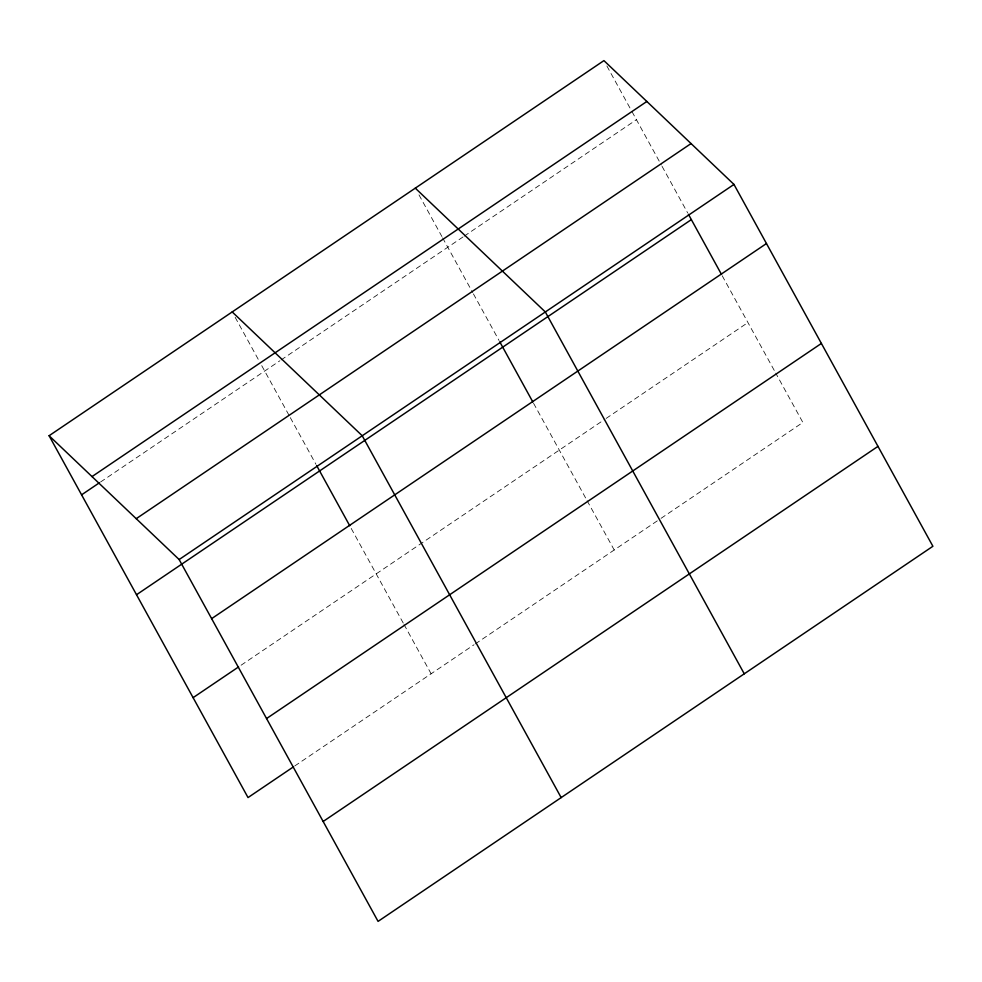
<?xml version="1.0" encoding="UTF-8"?>
<svg xmlns="http://www.w3.org/2000/svg" width="982" height="982" viewBox="0 0 982 982"><rect width="100%" height="100%" fill="white"/><g stroke="black" fill="none" stroke-linecap="round" stroke-linejoin="round"><path stroke-width="0.74" stroke-dasharray="4.91 3.68" d="M100.532 482.027L279.845 360.799M281.11 359.94L462.976 236.981M464.24 236.122L636.434 119.718M241.081 665.219L604.875 419.277M606.139 418.418L747.94 322.55M294.747 765.972L474.048 644.757M475.313 643.897L659.794 519.171M661.058 518.324L802.859 422.456L775.768 373.172M606.888 65.978L631.254 110.315M632.003 111.653L661.328 165.001M662.064 166.339L687.695 212.959M722.212 275.758L775.031 371.834M418.983 194.866L441.875 236.502M442.612 237.853L472.686 292.538M473.41 293.876L499.04 340.496M533.57 403.295L586.389 499.372M587.126 500.71L614.216 549.994M235.152 317.309L258.782 360.296M261.74 365.672L289.592 416.331M290.316 417.657L315.946 464.277M351.212 528.426L403.295 623.165M404.019 624.491L431.123 673.775"/><path stroke-width="1.47" d="M49.1 435.726L603.93 60.614L733.971 184.432L932.9 546.274L378.07 921.386L179.141 559.544L49.1 435.726L248.029 797.568L293.483 766.832M92.013 476.589L646.843 101.477M81.592 494.83L99.268 482.874M136.228 518.68L691.058 143.568M179.141 559.544L733.971 184.432M136.51 594.736L691.353 219.612M211.633 618.648L766.463 243.536M193.098 697.662L238.565 666.925M266.552 718.554L821.394 343.442M323.139 821.48L877.982 446.368M415.288 188.151L545.329 311.969L744.258 673.812M232.194 311.932L362.235 435.762L561.164 797.605M688.419 214.285L721.488 274.42M499.777 341.834L532.833 401.969M316.683 465.615L349.739 525.751"/></g></svg>
